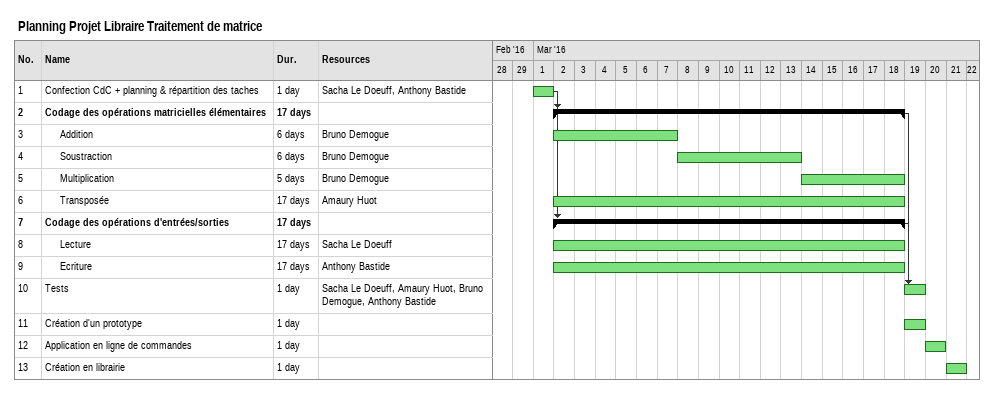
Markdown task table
Planning Projet Libraire Traitement de matrice

| ID | Level | Task | Duration | Start | Finish | Predecessors | Resources |
|---|---|---|---|---|---|---|---|
| 1 | 1 | Confection CdC + planning & répartition des taches | 1d | 2016-03-01 | 2016-03-01 |  | Sacha Le Doeuff, Anthony Bastide |
| 2 | 1 | **Codage des opérations matricielles élémentaires** | 17d | 2016-03-02 | 2016-03-18 | 1 |  |
| 3 | 2 | Addition | 6d | 2016-03-02 | 2016-03-07 |  | Bruno Demogue |
| 4 | 2 | Soustraction | 6d | 2016-03-08 | 2016-03-13 |  | Bruno Demogue |
| 5 | 2 | Multiplication | 5d | 2016-03-14 | 2016-03-18 |  | Bruno Demogue |
| 6 | 2 | Transposée | 17d | 2016-03-02 | 2016-03-18 |  | Amaury Huot |
| 7 | 1 | **Codage des opérations d'entrées/sorties** | 17d | 2016-03-02 | 2016-03-18 | 1 |  |
| 8 | 2 | Lecture | 17d | 2016-03-02 | 2016-03-18 |  | Sacha Le Doeuff |
| 9 | 2 | Ecriture | 17d | 2016-03-02 | 2016-03-18 |  | Anthony Bastide |
| 10 | 1 | Tests | 1d | 2016-03-19 | 2016-03-19 | 2, 7 | Sacha Le Doeuff, Amaury Huot, Bruno Demogue, Anthony Bastide |
| 11 | 1 | Création d'un prototype | 1d | 2016-03-19 | 2016-03-19 |  |  |
| 12 | 1 | Application en ligne de commandes | 1d | 2016-03-20 | 2016-03-20 |  |  |
| 13 | 1 | Création en librairie | 1d | 2016-03-21 | 2016-03-21 |  |  |
